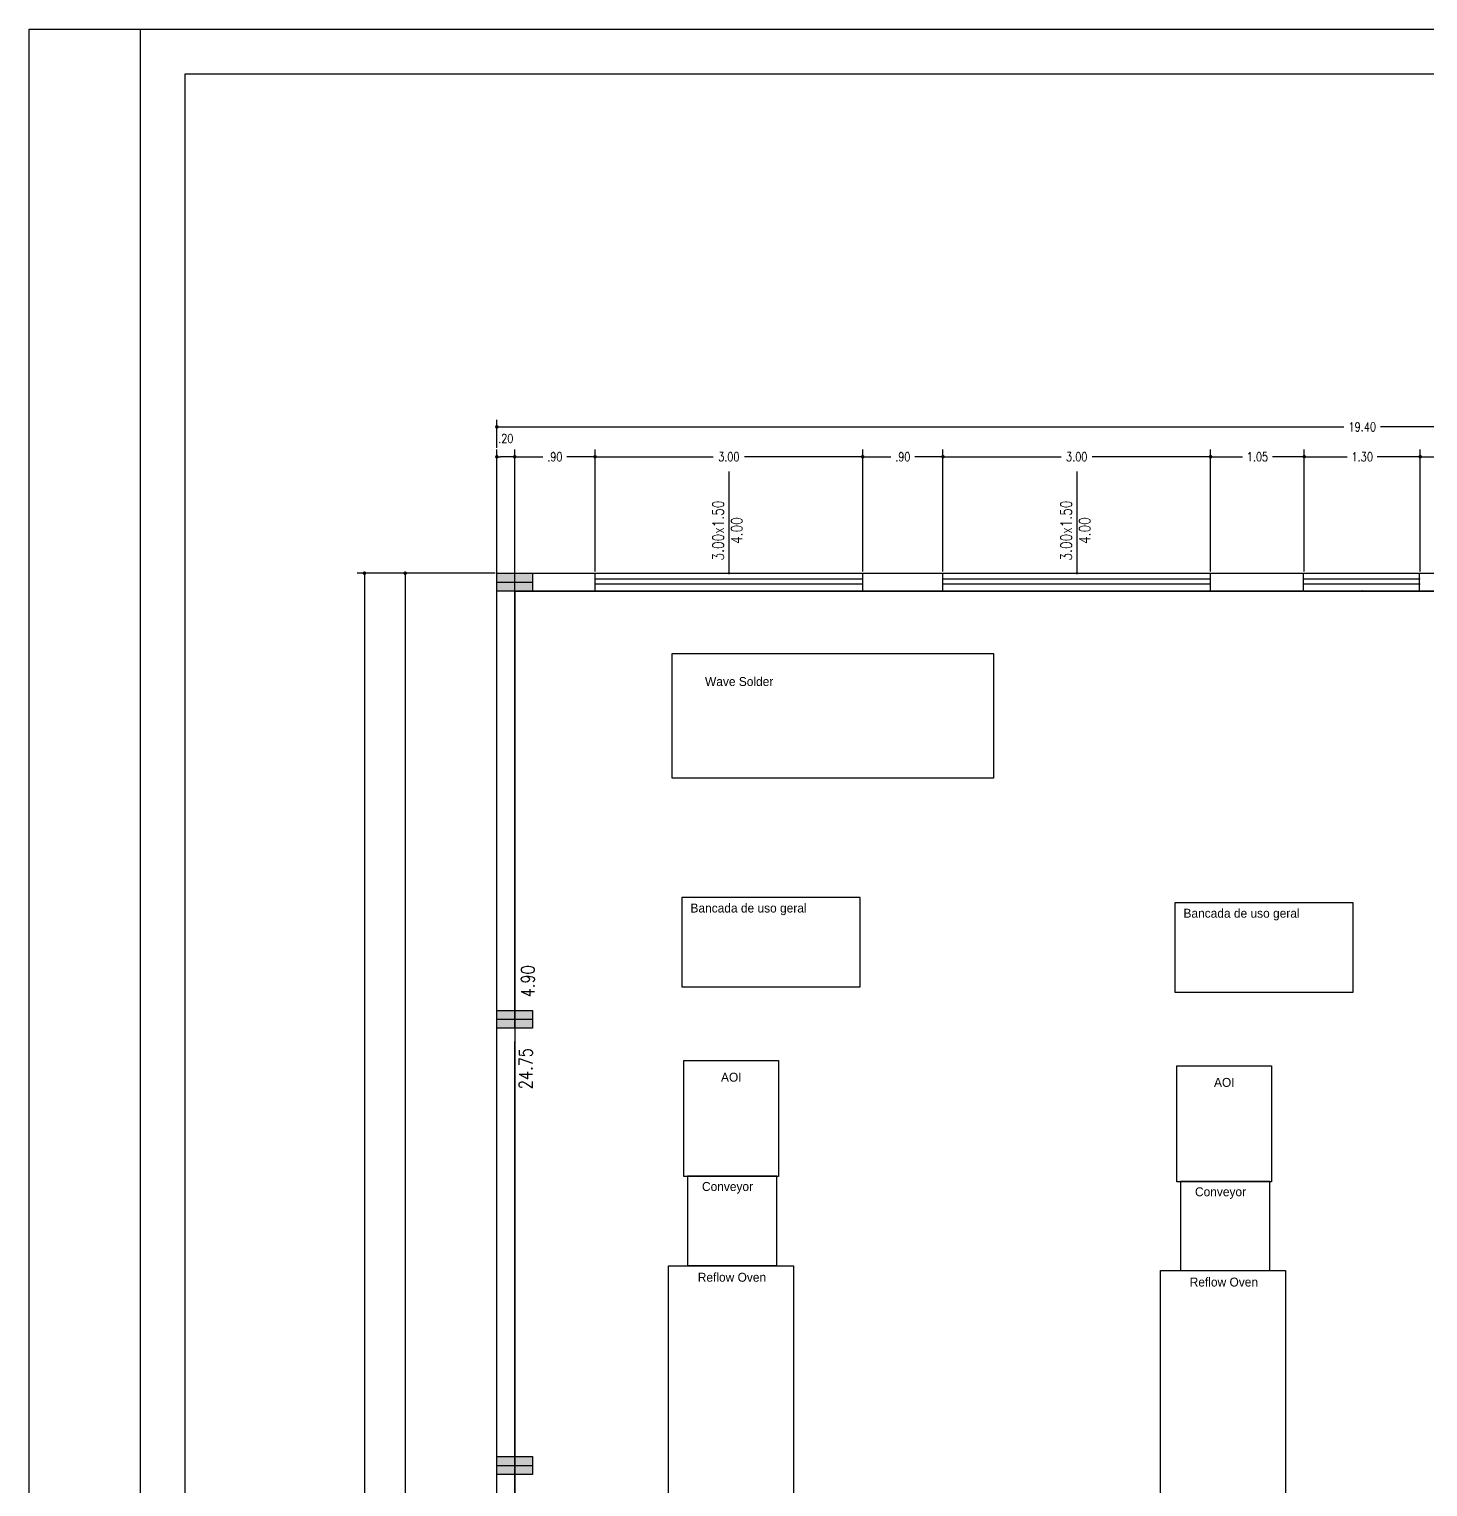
# Model space of a CAD drawing. Extents: x -4780 to 4154, y -1673 to 3208.
# Drawn here: x 630.7 to 646.37, y -444.16 to -427.82 of the extents above; entities that cross this region are included whole.
import ezdxf

# ---------------------------------------------------------------- set-up
doc = ezdxf.new("R2010")
doc.units = 0
doc.header["$MEASUREMENT"] = 0
doc.header["$PDMODE"] = 34
for name, color, linetype in [('COTAS', 5, 'Continuous'), ('FUND-ESTACA20T', 30, 'Continuous'), ('MAQUINAS', 7, 'Continuous'), ('MG', 5, 'Continuous'), ('PENA01', 1, 'Continuous'), ('PENA02', 2, 'Continuous'), ('pena06', 4, 'Continuous'), ('PF', 9, 'Continuous'), ('VERMELHA', 10, 'Continuous')]:
    doc.layers.add(name, color=color, linetype=linetype)
doc.styles.add('CALIXTO', font='txt')
doc.styles.add('ROMANS', font='romand.shx', dxfattribs={"width": 0.8})
doc.dimstyles.new('CORTE100', dxfattribs={"dimtxt": 0.1, "dimasz": 0.04, "dimexe": 0.08, "dimexo": 0.02, "dimgap": 0.05, "dimtad": 0, "dimzin": 4, "dimdsep": 46, "dimtxsty": 'ROMANS', "dimblk1": 'DOT', "dimblk2": 'DOT', "dimsah": 1, "dimcen": 0.09, "dimclrd": 30, "dimclre": 30, "dimclrt": 5, "dimadec": 0, "dimazin": 0, "dimtfac": 1, "dimtofl": 0, "dimtmove": 2, "dimatfit": 3, "dimldrblk": 'DOT', "dimfxl": 1, "dimtolj": 1, "dimtzin": 0, "dimarcsym": 0})
doc.dimstyles.new('INTERNA', dxfattribs={"dimscale": 0, "dimtxt": 0.15, "dimasz": 0.1, "dimexe": 0.1, "dimexo": 0.16, "dimgap": 0.09, "dimtad": 1, "dimzin": 4, "dimdsep": 46, "dimtxsty": 'ROMANS', "dimblk1": 'OBLIQUE', "dimblk2": 'OBLIQUE', "dimsah": 1, "dimcen": 0.09, "dimse1": 1, "dimse2": 1, "dimsd1": 1, "dimsd2": 1, "dimclrd": 4, "dimclre": 4, "dimadec": 0, "dimazin": 0, "dimtfac": 0.666667, "dimtofl": 0, "dimtmove": 2, "dimatfit": 3, "dimldrblk": 'OBLIQUE', "dimfxl": 1, "dimtolj": 1, "dimtzin": 0, "dimarcsym": 0})

# ---------------------------------------------------------------- blocks, each defined once
blk = doc.blocks.new('DOT')
at = {"layer": 'PENA01', "color": 0, "linetype": 'ByBlock'}
blk.add_line((-0.5, 0), (-1, 0), dxfattribs=at)
at = {"layer": 'PENA01', "color": 0, "linetype": 'ByBlock', "const_width": 0.5}
blk.add_lwpolyline([(-0.25, 0, 1), (0.25, 0, 1)], format="xyb", close=True, dxfattribs=at)
blk = doc.blocks.new('*D5')
at = {"layer": 'COTAS', "color": 30, "linetype": 'Continuous', "lineweight": -2, "transparency": 16777216}
for p, q in [((635.919, -433.919), (634.831, -433.919)), ((634.911, -433.959), (634.911, -448.707)), ((634.911, -463.879), (634.911, -449.131)), ((635.919, -463.919), (634.831, -463.919))]:
    blk.add_line(p, q, dxfattribs=at)
at = {"layer": 'DEFPOINTS', "color": 0, "linetype": 'Continuous', "transparency": 16777216}
for p in [(635.939, -433.919), (634.911, -463.919), (635.939, -463.919)]:
    blk.add_point(p, dxfattribs=at)
at = {"layer": 'COTAS', "color": 30, "linetype": 'Continuous', "lineweight": -2, "transparency": 16777216, "xscale": 0.04, "yscale": 0.04, "zscale": 0.04}
for p, rotation in [((634.911, -433.919), 90), ((634.911, -463.919), 270)]:
    blk.add_blockref('DOT', p, dxfattribs=dict(at, rotation=rotation))
at = {"layer": 'COTAS', "color": 5, "linetype": 'Continuous', "transparency": 16777216, "insert": (634.911, -448.919), "char_height": 0.1, "attachment_point": 5, "rotation": 90, "style": 'ROMANS'}
blk.add_mtext('\\A1;30.00', dxfattribs=at)
blk = doc.blocks.new('*D30')
at = {"color": 30, "linetype": 'Continuous', "lineweight": -2, "transparency": 16777216}
for p, q in [((635.939, -434.099), (635.939, -432.534)), ((636.099, -432.614), (635.979, -432.614)), ((636.139, -434.099), (636.139, -432.534))]:
    blk.add_line(p, q, dxfattribs=at)
at = {"layer": 'DEFPOINTS', "color": 0, "linetype": 'Continuous', "transparency": 16777216}
for p in [(635.939, -432.614), (635.939, -434.119), (636.139, -434.119)]:
    blk.add_point(p, dxfattribs=at)
at = {"color": 30, "linetype": 'Continuous', "lineweight": -2, "transparency": 16777216, "xscale": 0.04, "yscale": 0.04, "zscale": 0.04, "rotation": 180}
blk.add_blockref('DOT', (635.939, -432.614), dxfattribs=at)
at = {"color": 30, "linetype": 'Continuous', "lineweight": -2, "transparency": 16777216, "xscale": 0.04, "yscale": 0.04, "zscale": 0.04}
blk.add_blockref('DOT', (636.139, -432.614), dxfattribs=at)
at = {"color": 5, "linetype": 'Continuous', "transparency": 16777216, "insert": (636.039, -432.409), "char_height": 0.1, "attachment_point": 5, "style": 'ROMANS'}
blk.add_mtext('\\A1;.20', dxfattribs=at)
blk = doc.blocks.new('*D31')
at = {"color": 30, "linetype": 'Continuous', "lineweight": -2, "transparency": 16777216}
for p, q in [((636.139, -433.899), (636.139, -432.534)), ((636.179, -432.614), (636.455, -432.614)), ((636.999, -432.614), (636.723, -432.614)), ((637.039, -433.899), (637.039, -432.534))]:
    blk.add_line(p, q, dxfattribs=at)
at = {"layer": 'DEFPOINTS', "color": 0, "linetype": 'Continuous', "transparency": 16777216}
for p in [(636.139, -432.614), (636.139, -433.919), (637.039, -433.919)]:
    blk.add_point(p, dxfattribs=at)
at = {"color": 30, "linetype": 'Continuous', "lineweight": -2, "transparency": 16777216, "xscale": 0.04, "yscale": 0.04, "zscale": 0.04, "rotation": 180}
blk.add_blockref('DOT', (636.139, -432.614), dxfattribs=at)
at = {"color": 30, "linetype": 'Continuous', "lineweight": -2, "transparency": 16777216, "xscale": 0.04, "yscale": 0.04, "zscale": 0.04}
blk.add_blockref('DOT', (637.039, -432.614), dxfattribs=at)
at = {"color": 5, "linetype": 'Continuous', "transparency": 16777216, "insert": (636.589, -432.614), "char_height": 0.1, "attachment_point": 5, "style": 'ROMANS'}
blk.add_mtext('\\A1;.90', dxfattribs=at)
blk = doc.blocks.new('*D32')
at = {"color": 30, "linetype": 'Continuous', "lineweight": -2, "transparency": 16777216}
for p, q in [((637.039, -433.879), (637.039, -432.534)), ((637.079, -432.614), (638.365, -432.614)), ((639.999, -432.614), (638.713, -432.614)), ((640.039, -433.879), (640.039, -432.534))]:
    blk.add_line(p, q, dxfattribs=at)
at = {"layer": 'DEFPOINTS', "color": 0, "linetype": 'Continuous', "transparency": 16777216}
for p in [(640.039, -432.614), (637.039, -433.899), (640.039, -433.899)]:
    blk.add_point(p, dxfattribs=at)
at = {"color": 30, "linetype": 'Continuous', "lineweight": -2, "transparency": 16777216, "xscale": 0.04, "yscale": 0.04, "zscale": 0.04, "rotation": 180}
blk.add_blockref('DOT', (637.039, -432.614), dxfattribs=at)
at = {"color": 30, "linetype": 'Continuous', "lineweight": -2, "transparency": 16777216, "xscale": 0.04, "yscale": 0.04, "zscale": 0.04}
blk.add_blockref('DOT', (640.039, -432.614), dxfattribs=at)
at = {"color": 5, "linetype": 'Continuous', "transparency": 16777216, "insert": (638.539, -432.614), "char_height": 0.1, "attachment_point": 5, "style": 'ROMANS'}
blk.add_mtext('\\A1;3.00', dxfattribs=at)
blk = doc.blocks.new('*D33')
at = {"color": 30, "linetype": 'Continuous', "lineweight": -2, "transparency": 16777216}
for p, q in [((640.039, -433.899), (640.039, -432.534)), ((640.079, -432.614), (640.355, -432.614)), ((640.899, -432.614), (640.623, -432.614)), ((640.939, -433.899), (640.939, -432.534))]:
    blk.add_line(p, q, dxfattribs=at)
at = {"layer": 'DEFPOINTS', "color": 0, "linetype": 'Continuous', "transparency": 16777216}
for p in [(640.039, -432.614), (640.039, -433.919), (640.939, -433.919)]:
    blk.add_point(p, dxfattribs=at)
at = {"color": 30, "linetype": 'Continuous', "lineweight": -2, "transparency": 16777216, "xscale": 0.04, "yscale": 0.04, "zscale": 0.04, "rotation": 180}
blk.add_blockref('DOT', (640.039, -432.614), dxfattribs=at)
at = {"color": 30, "linetype": 'Continuous', "lineweight": -2, "transparency": 16777216, "xscale": 0.04, "yscale": 0.04, "zscale": 0.04}
blk.add_blockref('DOT', (640.939, -432.614), dxfattribs=at)
at = {"color": 5, "linetype": 'Continuous', "transparency": 16777216, "insert": (640.489, -432.614), "char_height": 0.1, "attachment_point": 5, "style": 'ROMANS'}
blk.add_mtext('\\A1;.90', dxfattribs=at)
blk = doc.blocks.new('*D34')
at = {"color": 30, "linetype": 'Continuous', "lineweight": -2, "transparency": 16777216}
for p, q in [((640.939, -433.899), (640.939, -432.534)), ((640.979, -432.614), (642.265, -432.614)), ((643.899, -432.614), (642.613, -432.614)), ((643.939, -433.899), (643.939, -432.534))]:
    blk.add_line(p, q, dxfattribs=at)
at = {"layer": 'DEFPOINTS', "color": 0, "linetype": 'Continuous', "transparency": 16777216}
for p in [(643.939, -432.614), (640.939, -433.919), (643.939, -433.919)]:
    blk.add_point(p, dxfattribs=at)
at = {"color": 30, "linetype": 'Continuous', "lineweight": -2, "transparency": 16777216, "xscale": 0.04, "yscale": 0.04, "zscale": 0.04, "rotation": 180}
blk.add_blockref('DOT', (640.939, -432.614), dxfattribs=at)
at = {"color": 30, "linetype": 'Continuous', "lineweight": -2, "transparency": 16777216, "xscale": 0.04, "yscale": 0.04, "zscale": 0.04}
blk.add_blockref('DOT', (643.939, -432.614), dxfattribs=at)
at = {"color": 5, "linetype": 'Continuous', "transparency": 16777216, "insert": (642.439, -432.614), "char_height": 0.1, "attachment_point": 5, "style": 'ROMANS'}
blk.add_mtext('\\A1;3.00', dxfattribs=at)
blk = doc.blocks.new('*D35')
at = {"color": 30, "linetype": 'Continuous', "lineweight": -2, "transparency": 16777216}
for p, q in [((643.939, -433.899), (643.939, -432.534)), ((643.979, -432.614), (644.296, -432.614)), ((644.949, -432.614), (644.632, -432.614)), ((644.989, -433.899), (644.989, -432.534))]:
    blk.add_line(p, q, dxfattribs=at)
at = {"layer": 'DEFPOINTS', "color": 0, "linetype": 'Continuous', "transparency": 16777216}
for p in [(643.939, -432.614), (643.939, -433.919), (644.989, -433.919)]:
    blk.add_point(p, dxfattribs=at)
at = {"color": 30, "linetype": 'Continuous', "lineweight": -2, "transparency": 16777216, "xscale": 0.04, "yscale": 0.04, "zscale": 0.04, "rotation": 180}
blk.add_blockref('DOT', (643.939, -432.614), dxfattribs=at)
at = {"color": 30, "linetype": 'Continuous', "lineweight": -2, "transparency": 16777216, "xscale": 0.04, "yscale": 0.04, "zscale": 0.04}
blk.add_blockref('DOT', (644.989, -432.614), dxfattribs=at)
at = {"color": 5, "linetype": 'Continuous', "transparency": 16777216, "insert": (644.464, -432.614), "char_height": 0.1, "attachment_point": 5, "style": 'ROMANS'}
blk.add_mtext('\\A1;1.05', dxfattribs=at)
blk = doc.blocks.new('*D36')
at = {"color": 30, "linetype": 'Continuous', "lineweight": -2, "transparency": 16777216}
for p, q in [((644.989, -433.879), (644.989, -432.534)), ((645.029, -432.614), (645.471, -432.614)), ((646.249, -432.614), (645.807, -432.614)), ((646.289, -433.879), (646.289, -432.534))]:
    blk.add_line(p, q, dxfattribs=at)
at = {"layer": 'DEFPOINTS', "color": 0, "linetype": 'Continuous', "transparency": 16777216}
for p in [(646.289, -432.614), (644.989, -433.899), (646.289, -433.899)]:
    blk.add_point(p, dxfattribs=at)
at = {"color": 30, "linetype": 'Continuous', "lineweight": -2, "transparency": 16777216, "xscale": 0.04, "yscale": 0.04, "zscale": 0.04, "rotation": 180}
blk.add_blockref('DOT', (644.989, -432.614), dxfattribs=at)
at = {"color": 30, "linetype": 'Continuous', "lineweight": -2, "transparency": 16777216, "xscale": 0.04, "yscale": 0.04, "zscale": 0.04}
blk.add_blockref('DOT', (646.289, -432.614), dxfattribs=at)
at = {"color": 5, "linetype": 'Continuous', "transparency": 16777216, "insert": (645.639, -432.614), "char_height": 0.1, "attachment_point": 5, "style": 'ROMANS'}
blk.add_mtext('\\A1;1.30', dxfattribs=at)
blk = doc.blocks.new('*D37')
at = {"color": 30, "linetype": 'Continuous', "lineweight": -2, "transparency": 16777216}
for p, q in [((646.289, -433.899), (646.289, -432.534)), ((646.329, -432.614), (646.646, -432.614)), ((647.299, -432.614), (646.982, -432.614)), ((647.339, -433.899), (647.339, -432.534))]:
    blk.add_line(p, q, dxfattribs=at)
at = {"layer": 'DEFPOINTS', "color": 0, "linetype": 'Continuous', "transparency": 16777216}
for p in [(646.289, -432.614), (646.289, -433.919), (647.339, -433.919)]:
    blk.add_point(p, dxfattribs=at)
at = {"color": 30, "linetype": 'Continuous', "lineweight": -2, "transparency": 16777216, "xscale": 0.04, "yscale": 0.04, "zscale": 0.04, "rotation": 180}
blk.add_blockref('DOT', (646.289, -432.614), dxfattribs=at)
at = {"color": 30, "linetype": 'Continuous', "lineweight": -2, "transparency": 16777216, "xscale": 0.04, "yscale": 0.04, "zscale": 0.04}
blk.add_blockref('DOT', (647.339, -432.614), dxfattribs=at)
at = {"color": 5, "linetype": 'Continuous', "transparency": 16777216, "insert": (646.814, -432.614), "char_height": 0.1, "attachment_point": 5, "style": 'ROMANS'}
blk.add_mtext('\\A1;1.05', dxfattribs=at)
blk = doc.blocks.new('*D43')
at = {"color": 30, "linetype": 'Continuous', "lineweight": -2, "transparency": 16777216}
for p, q in [((635.939, -432.514), (635.939, -432.199)), ((635.979, -432.279), (645.433, -432.279)), ((655.299, -432.279), (645.845, -432.279)), ((655.339, -432.514), (655.339, -432.199))]:
    blk.add_line(p, q, dxfattribs=at)
at = {"layer": 'DEFPOINTS', "color": 0, "linetype": 'Continuous', "transparency": 16777216}
for p in [(655.339, -432.279), (635.939, -432.534), (655.339, -432.534)]:
    blk.add_point(p, dxfattribs=at)
at = {"color": 30, "linetype": 'Continuous', "lineweight": -2, "transparency": 16777216, "xscale": 0.04, "yscale": 0.04, "zscale": 0.04, "rotation": 180}
blk.add_blockref('DOT', (635.939, -432.279), dxfattribs=at)
at = {"color": 30, "linetype": 'Continuous', "lineweight": -2, "transparency": 16777216, "xscale": 0.04, "yscale": 0.04, "zscale": 0.04}
blk.add_blockref('DOT', (655.339, -432.279), dxfattribs=at)
at = {"color": 5, "linetype": 'Continuous', "transparency": 16777216, "insert": (645.639, -432.279), "char_height": 0.1, "attachment_point": 5, "style": 'ROMANS'}
blk.add_mtext('\\A1;19.40', dxfattribs=at)
blk = doc.blocks.new('*D45')
at = {"color": 30, "linetype": 'Continuous', "lineweight": -2, "transparency": 16777216}
for p, q in [((634.891, -433.919), (634.374, -433.919)), ((634.454, -433.959), (634.454, -453.907)), ((634.454, -474.279), (634.454, -454.331)), ((634.891, -474.319), (634.374, -474.319))]:
    blk.add_line(p, q, dxfattribs=at)
at = {"layer": 'DEFPOINTS', "color": 0, "linetype": 'Continuous', "transparency": 16777216}
for p in [(634.454, -433.919), (634.911, -433.919), (634.911, -474.319)]:
    blk.add_point(p, dxfattribs=at)
at = {"color": 30, "linetype": 'Continuous', "lineweight": -2, "transparency": 16777216, "xscale": 0.04, "yscale": 0.04, "zscale": 0.04}
for p, rotation in [((634.454, -433.919), 90), ((634.454, -474.319), 270)]:
    blk.add_blockref('DOT', p, dxfattribs=dict(at, rotation=rotation))
at = {"color": 5, "linetype": 'Continuous', "transparency": 16777216, "insert": (634.454, -454.119), "char_height": 0.1, "attachment_point": 5, "rotation": 90, "style": 'ROMANS'}
blk.add_mtext('\\A1;40.40', dxfattribs=at)
blk = doc.blocks.new('*D79')
at = {"layer": 'DEFPOINTS', "color": 0, "linetype": 'Continuous', "transparency": 16777216}
for p in [(636.139, -439.169), (636.262, -439.169), (636.139, -463.919)]:
    blk.add_point(p, dxfattribs=at)
at = {"layer": 'COTAS', "color": 0, "linetype": 'Continuous', "transparency": 16777216, "insert": (636.262, -439.472), "char_height": 0.15, "attachment_point": 5, "rotation": 90, "style": 'ROMANS'}
blk.add_mtext('\\A1;24.75', dxfattribs=at)
blk = doc.blocks.new('_OBLIQUE')
at = {"color": 0, "linetype": 'ByBlock'}
blk.add_line((-0.5, -0.5), (0.5, 0.5), dxfattribs=at)
blk = doc.blocks.new('*D80')
at = {"layer": 'DEFPOINTS', "color": 0, "linetype": 'Continuous', "transparency": 16777216}
for p in [(636.139, -439.169), (655.139, -439.169), (655.139, -439.283)]:
    blk.add_point(p, dxfattribs=at)
at = {"layer": 'COTAS', "color": 0, "linetype": 'Continuous', "transparency": 16777216, "insert": (654.873, -439.283), "char_height": 0.15, "attachment_point": 5, "style": 'ROMANS'}
blk.add_mtext('\\A1;19.00', dxfattribs=at)
blk = doc.blocks.new('*D84')
at = {"layer": 'DEFPOINTS', "color": 0, "linetype": 'Continuous', "transparency": 16777216}
for p in [(636.139, -434.119), (636.287, -434.119), (636.139, -439.019)]:
    blk.add_point(p, dxfattribs=at)
at = {"layer": 'COTAS', "color": 0, "linetype": 'Continuous', "transparency": 16777216, "insert": (636.287, -438.493), "char_height": 0.15, "attachment_point": 5, "rotation": 90, "style": 'ROMANS'}
blk.add_mtext('\\A1;4.90', dxfattribs=at)

msp = doc.modelspace()

# ---------------------------------------------------------------- hatches: boundary and pattern name
at = {"layer": 'FUND-ESTACA20T', "linetype": 'Continuous'}
h = msp.add_hatch(color=256, dxfattribs=at)
h.paths.add_polyline_path([(636.139, -433.919), (636.139, -434.019), (636.339, -434.019), (636.339, -433.919)])
h.paths.add_polyline_path([(636.139, -434.019), (636.139, -434.119), (636.339, -434.119), (636.339, -434.019)])
h.paths.add_polyline_path([(635.939, -434.019), (635.939, -434.119), (636.139, -434.119), (636.139, -434.019)])
h.paths.add_polyline_path([(635.939, -433.919), (635.939, -434.019), (636.139, -434.019), (636.139, -433.919)])
h = msp.add_hatch(color=256, dxfattribs=at)
h.paths.add_polyline_path([(636.339, -438.819), (636.139, -438.819), (636.139, -438.919), (636.339, -438.919)])
h.paths.add_polyline_path([(636.339, -438.919), (636.139, -438.919), (636.139, -439.019), (636.339, -439.019)])
h.paths.add_polyline_path([(636.139, -438.919), (635.939, -438.919), (635.939, -439.019), (636.139, -439.019)])
h.paths.add_polyline_path([(636.139, -438.819), (635.939, -438.819), (635.939, -438.919), (636.139, -438.919)])
h = msp.add_hatch(color=256, dxfattribs=at)
h.paths.add_polyline_path([(636.339, -443.819), (636.139, -443.819), (636.139, -443.919), (636.339, -443.919)])
h.paths.add_polyline_path([(636.339, -443.919), (636.139, -443.919), (636.139, -444.019), (636.339, -444.019)])
h.paths.add_polyline_path([(636.139, -443.919), (635.939, -443.919), (635.939, -444.019), (636.139, -444.019)])
h.paths.add_polyline_path([(636.139, -443.819), (635.939, -443.819), (635.939, -443.919), (636.139, -443.919)])
at = {"layer": 'VERMELHA'}
for points in [[(638.527, -433.919, 1), (638.549, -433.919, 1)], [(642.428, -433.919, 1), (642.45, -433.919, 1)], [(645.628, -434.119, -1), (645.65, -434.119, -1)]]:
    msp.add_hatch(color=256, dxfattribs=at).paths.add_polyline_path(points)

# ---------------------------------------------------------------- linework, layer by layer
at = {"layer": 'FUND-ESTACA20T', "linetype": 'Continuous'}
for p, q in [((635.939, -433.919), (636.339, -433.919)), ((635.939, -434.119), (635.939, -433.919)), ((636.139, -434.119), (636.139, -433.919)), ((636.339, -433.919), (636.339, -434.119)), ((635.939, -434.019), (636.339, -434.019)), ((636.339, -434.119), (635.939, -434.119)), ((635.939, -438.819), (636.339, -438.819)), ((635.939, -439.019), (635.939, -438.819)), ((636.139, -439.019), (636.139, -438.819)), ((636.339, -438.819), (636.339, -439.019)), ((635.939, -438.919), (636.339, -438.919)), ((636.339, -439.019), (635.939, -439.019)), ((635.939, -443.819), (636.339, -443.819)), ((635.939, -444.019), (635.939, -443.819)), ((636.139, -444.019), (636.139, -443.819)), ((636.339, -443.819), (636.339, -444.019)), ((635.939, -443.919), (636.339, -443.919)), ((636.339, -444.019), (635.939, -444.019))]:
    msp.add_line(p, q, dxfattribs=at)
at = {"layer": 'MAQUINAS'}
for points in [[(636.139, -456.84), (647.404, -456.84), (647.404, -434.119), (636.139, -434.119)], [(637.904, -436.218), (637.904, -434.818), (641.504, -434.818), (641.504, -436.218)], [(638.012, -438.555), (640.012, -438.555), (640.012, -437.555), (638.012, -437.555)], [(643.538, -438.613), (645.538, -438.613), (645.538, -437.613), (643.538, -437.613)], [(639.095, -440.68), (638.035, -440.68), (638.035, -439.38), (639.095, -439.38)], [(644.621, -440.739), (643.561, -440.739), (643.561, -439.439), (644.621, -439.439)], [(638.077, -441.678), (639.077, -441.678), (639.077, -440.678), (638.077, -440.678)], [(643.603, -441.736), (644.603, -441.736), (644.603, -440.736), (643.603, -440.736)], [(637.863, -448.883), (637.863, -441.683), (639.263, -441.683), (639.263, -448.883)], [(643.377, -448.936), (643.377, -441.736), (644.777, -441.736), (644.777, -448.936)]]:
    msp.add_lwpolyline(points, close=True, dxfattribs=at)
at = {"layer": 'MG'}
for p, q in [((630.696, -482.689), (630.696, -427.821)), ((630.696, -427.821), (718.382, -427.821)), ((631.946, -482.689), (631.946, -427.821))]:
    msp.add_line(p, q, dxfattribs=at)
at = {"layer": 'PENA01'}
for p, q in [((638.538, -432.78), (638.538, -433.93)), ((642.439, -432.78), (642.439, -433.93)), ((637.039, -433.919), (640.039, -433.919)), ((640.939, -433.919), (642.239, -433.919)), ((640.939, -433.919), (643.939, -433.919)), ((644.989, -433.919), (646.289, -433.919)), ((637.039, -434.119), (640.039, -434.119)), ((640.939, -434.119), (643.939, -434.119)), ((644.989, -434.119), (646.289, -434.119))]:
    msp.add_line(p, q, dxfattribs=at)
at = {"layer": 'PENA02'}
for p, q in [((637.039, -433.982), (640.039, -433.982)), ((637.039, -434.039), (640.039, -434.039)), ((640.939, -433.982), (643.939, -433.982)), ((640.939, -434.039), (642.239, -434.039)), ((640.939, -434.039), (643.939, -434.039)), ((644.989, -433.982), (646.289, -433.982)), ((644.989, -434.039), (646.289, -434.039)), ((635.939, -438.919), (636.139, -438.919))]:
    msp.add_line(p, q, dxfattribs=at)
at = {"layer": 'pena06'}
for p, q in [((635.939, -463.919), (635.939, -433.919)), ((635.939, -433.919), (637.039, -433.919)), ((637.039, -434.119), (637.039, -433.919)), ((640.039, -434.119), (640.039, -433.919)), ((640.039, -433.919), (640.939, -433.919)), ((640.939, -434.119), (640.939, -433.919)), ((643.939, -434.119), (643.939, -433.919)), ((643.939, -433.919), (644.989, -433.919)), ((644.982, -434.119), (644.982, -433.919)), ((646.282, -434.119), (646.282, -433.919)), ((646.289, -433.919), (655.339, -433.919)), ((636.139, -434.119), (637.039, -434.119)), ((636.139, -439.019), (636.139, -434.119)), ((640.039, -434.119), (640.939, -434.119)), ((643.939, -434.119), (644.982, -434.119)), ((646.282, -434.119), (652.339, -434.119)), ((636.139, -463.919), (636.139, -439.169))]:
    msp.add_line(p, q, dxfattribs=at)
at = {"layer": 'PF'}
for p, q in [((632.446, -482.189), (632.446, -428.321)), ((632.446, -428.321), (717.882, -428.321))]:
    msp.add_line(p, q, dxfattribs=at)

# ---------------------------------------------------------------- texts
at = {"layer": 'COTAS', "char_height": 0.125, "width": 1.7353, "attachment_point": 5, "rotation": 90, "style": 'ROMANS'}
for insert in [(638.523, -433.441), (642.424, -433.441)]:
    msp.add_mtext('3.00x1.50\\P4.00', dxfattribs=dict(at, insert=insert))
at = {"layer": 'MAQUINAS', "char_height": 0.1, "attachment_point": 1, "style": 'CALIXTO'}
for s, insert, width in [('Wave Solder', (638.272, -435.083), 0.89147), ('Bancada de uso geral', (638.109, -437.622), 1.61431), ('Bancada de uso geral', (643.635, -437.68), 1.61431), ('AOI', (638.451, -439.518), 0.89147), ('AOI', (643.977, -439.576), 0.89147), ('Conveyor', (638.238, -440.743), 0.89147), ('Conveyor', (643.764, -440.802), 0.89147), ('Reflow Oven', (638.191, -441.76), 0.89147), ('Reflow Oven', (643.705, -441.814), 0.89147)]:
    msp.add_mtext(s, dxfattribs=dict(at, insert=insert, width=width))

# ---------------------------------------------------------------- dimensions: what is measured, and where the dimension line sits
at = {"linetype": 'Continuous'}
for base, p1, p2, picture, middle in [((655.339, -432.279), (635.939, -432.534), (655.339, -432.534), '*D43', (645.639, -432.279)), ((635.939, -432.614), (636.139, -434.119), (635.939, -434.119), '*D30', (636.039, -432.409)), ((636.139, -432.614), (637.039, -433.919), (636.139, -433.919), '*D31', (636.589, -432.614)), ((640.039, -432.614), (637.039, -433.899), (640.039, -433.899), '*D32', (638.539, -432.614)), ((640.039, -432.614), (640.939, -433.919), (640.039, -433.919), '*D33', (640.489, -432.614)), ((643.939, -432.614), (640.939, -433.919), (643.939, -433.919), '*D34', (642.439, -432.614)), ((643.939, -432.614), (644.989, -433.919), (643.939, -433.919), '*D35', (644.464, -432.614)), ((646.289, -432.614), (644.989, -433.899), (646.289, -433.899), '*D36', (645.639, -432.614)), ((646.289, -432.614), (647.339, -433.919), (646.289, -433.919), '*D37', (646.814, -432.614))]:
    dim = msp.add_linear_dim(base=base, p1=p1, p2=p2, dimstyle='CORTE100', dxfattribs=at)
    dim.commit()
    dim.dimension.update_dxf_attribs({"geometry": picture, "text_midpoint": middle})
dim = msp.add_linear_dim(base=(634.454, -433.919), p1=(634.911, -474.319), p2=(634.911, -433.919), angle=90, dimstyle='CORTE100', dxfattribs=at)
dim.commit()
dim.dimension.update_dxf_attribs({"geometry": '*D45', "text_midpoint": (634.454, -454.119)})
at = {"layer": 'COTAS', "linetype": 'Continuous'}
dim = msp.add_linear_dim(base=(634.911, -463.919), p1=(635.939, -433.919), p2=(635.939, -463.919), angle=90, dimstyle='CORTE100', dxfattribs=at)
dim.commit()
dim.dimension.update_dxf_attribs({"geometry": '*D5', "text_midpoint": (634.911, -448.919)})
for base, p1, p2, picture, middle in [((636.287, -434.119), (636.139, -439.019), (636.139, -434.119), '*D84', (636.287, -438.493)), ((636.262, -439.169), (636.139, -463.919), (636.139, -439.169), '*D79', (636.262, -439.472))]:
    dim = msp.add_linear_dim(base=base, p1=p1, p2=p2, angle=90, dimstyle='INTERNA', override={"dimscale": 1}, dxfattribs=at)
    dim.commit()
    dim.dimension.update_dxf_attribs({"geometry": picture, "text_midpoint": middle, "dimtype": 160})
dim = msp.add_linear_dim(base=(655.139, -439.283), p1=(636.139, -439.169), p2=(655.139, -439.169), dimstyle='INTERNA', override={"dimscale": 1}, dxfattribs=at)
dim.commit()
dim.dimension.update_dxf_attribs({"geometry": '*D80', "text_midpoint": (654.873, -439.283), "dimtype": 160})

doc.saveas('drawing.dxf')
